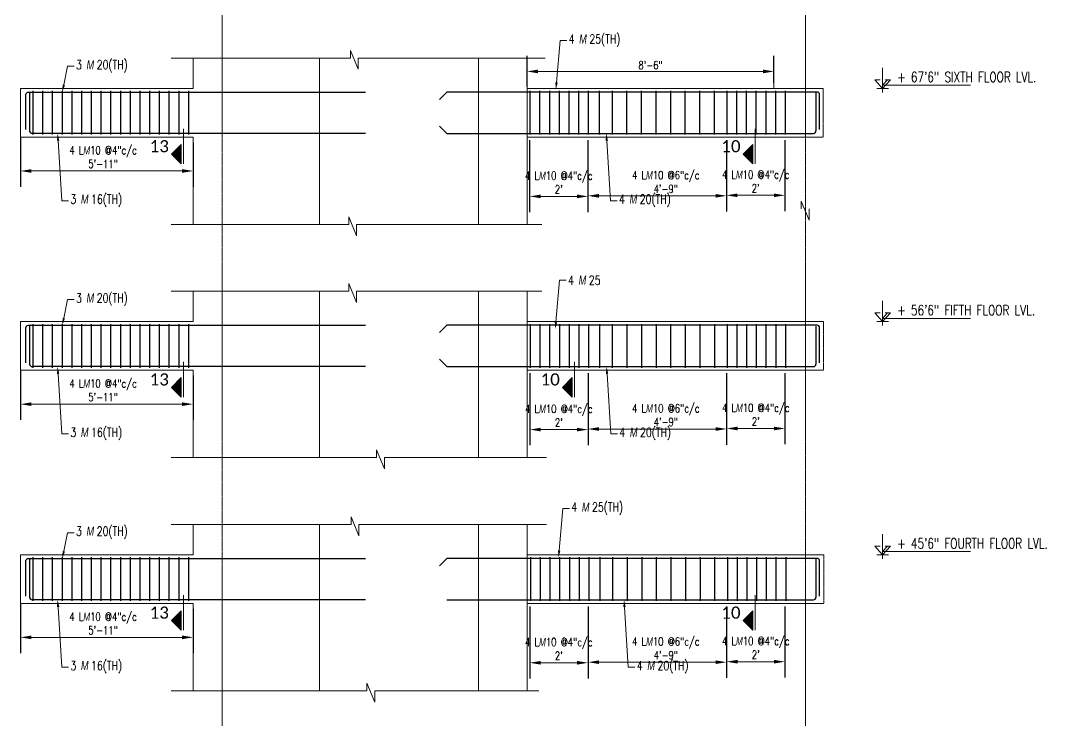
# Model space of a CAD drawing. Header units: inches. Extents: x 0 to 162649, y -36601 to -26324.
# Drawn here: x 159773.9 to 160196, y -34466.2 to -34178 of the extents above; entities that cross this region are included whole.
import ezdxf
from ezdxf import colors
from ezdxf.entities.mleader import LeaderData, LeaderLine
from ezdxf.math import Vec2, Vec3

# ---------------------------------------------------------------- set-up
doc = ezdxf.new("R2010")
doc.units = ezdxf.units.IN
doc.header["$MEASUREMENT"] = 0
doc.linetypes.add('CENTER2', pattern=[1.125, 0.75, -0.125, 0.125, -0.125])
for name, color, linetype, lineweight in [('Cen', 9, 'CENTER2', 5), ('Dim', 1, 'Continuous', 13), ('dimention', 1, 'Continuous', 13), ('hatch', 252, 'Continuous', 0), ('OL_AR_Text', 140, 'Continuous', 5), ('Rein', 3, 'Continuous', 30), ('Stirrups', 191, 'Continuous', 25), ('Tag', 6, 'Continuous', 13), ('TEXT', 7, 'Continuous', 9)]:
    doc.layers.add(name, color=color, linetype=linetype, lineweight=lineweight)
doc.styles.add('1-8 Annotative Text', font='calibri.ttf', dxfattribs={"height": 0.125})
doc.styles.add('DIM', font='simplex.shx', dxfattribs={"width": 0.75})
doc.styles.add('T', font='romans.shx', dxfattribs={"width": 0.75, "height": 3})
doc.dimstyles.get("Standard").update_dxf_attribs({"dimscale": 36, "dimtxt": 0.09375, "dimasz": 0.125, "dimexe": 0.18, "dimexo": 0.0625, "dimgap": 0.015625, "dimtad": 1, "dimdec": 0, "dimzin": 0, "dimdsep": 46, "dimlunit": 4, "dimtxsty": 'DIM', "dimcen": 0.09, "dimadec": 0, "dimazin": 0, "dimtfac": 0.75, "dimtdec": 0, "dimtmove": 0, "dimatfit": 3, "dimfxl": 1, "dimtolj": 1, "dimtzin": 0, "dimlwd": 9, "dimarcsym": 0})

# ---------------------------------------------------------------- blocks, each defined once
blk = doc.blocks.new('*D374')
at = {"layer": 'Defpoints', "color": 0, "transparency": 16777216}
for p in [(160083.87, -34198.96), (159982.29, -34207.46), (160083.87, -34205.96)]:
    blk.add_point(p, dxfattribs=at)
at = {"layer": 'dimention', "color": 0, "lineweight": -2, "transparency": 16777216}
for p, q in [((159982.29, -34205.21), (159982.29, -34192.48)), ((160083.87, -34203.71), (160083.87, -34192.48))]:
    blk.add_line(p, q, dxfattribs=at)
at = {"layer": 'dimention', "color": 0, "lineweight": 9, "transparency": 16777216}
blk.add_line((159986.79, -34198.96), (160079.37, -34198.96), dxfattribs=at)
at = {"layer": 'dimention', "color": 0, "transparency": 16777216}
for points in [[(159986.79, -34198.21), (159986.79, -34199.71), (159982.29, -34198.96)], [(160079.37, -34198.21), (160079.37, -34199.71), (160083.87, -34198.96)]]:
    blk.add_solid(points, dxfattribs=at)
at = {"layer": 'dimention', "color": 0, "transparency": 16777216, "insert": (160033.08, -34196.39), "char_height": 3.375, "attachment_point": 5, "style": 'DIM'}
blk.add_mtext('\\A1;8\'-6"', dxfattribs=at)
blk = doc.blocks.new('*D384')
at = {"layer": 'Defpoints', "color": 0, "transparency": 16777216}
for p in [(160064.33, -34224.95), (160088.33, -34224.95), (160088.33, -34249.95)]:
    blk.add_point(p, dxfattribs=at)
at = {"layer": 'dimention', "color": 0, "lineweight": -2, "transparency": 16777216}
for p, q in [((160064.33, -34227.2), (160064.33, -34256.43)), ((160088.33, -34227.2), (160088.33, -34256.43))]:
    blk.add_line(p, q, dxfattribs=at)
at = {"layer": 'dimention', "color": 0, "lineweight": 9, "transparency": 16777216}
blk.add_line((160068.83, -34249.95), (160083.83, -34249.95), dxfattribs=at)
at = {"layer": 'dimention', "color": 0, "transparency": 16777216}
for points in [[(160068.83, -34249.2), (160068.83, -34250.7), (160064.33, -34249.95)], [(160083.83, -34249.2), (160083.83, -34250.7), (160088.33, -34249.95)]]:
    blk.add_solid(points, dxfattribs=at)
at = {"layer": 'dimention', "color": 0, "transparency": 16777216, "insert": (160076.33, -34244.25), "char_height": 3.375, "attachment_point": 5, "style": 'DIM'}
blk.add_mtext('\\A1;4 L{\\A0;\\Fgothici|c0;\\W0.75;M}10 @4"c/c\\P2\'', dxfattribs=at)
blk = doc.blocks.new('*D382')
at = {"layer": 'Defpoints', "color": 0, "transparency": 16777216}
for p in [(159983.32, -34224.95), (160007.32, -34224.95), (160007.32, -34250.4)]:
    blk.add_point(p, dxfattribs=at)
at = {"layer": 'dimention', "color": 0, "lineweight": -2, "transparency": 16777216}
for p, q in [((159983.32, -34227.2), (159983.32, -34256.88)), ((160007.32, -34227.2), (160007.32, -34256.88))]:
    blk.add_line(p, q, dxfattribs=at)
at = {"layer": 'dimention', "color": 0, "lineweight": 9, "transparency": 16777216}
blk.add_line((159987.82, -34250.4), (160002.82, -34250.4), dxfattribs=at)
at = {"layer": 'dimention', "color": 0, "transparency": 16777216}
for points in [[(159987.82, -34249.65), (159987.82, -34251.15), (159983.32, -34250.4)], [(160002.82, -34249.65), (160002.82, -34251.15), (160007.32, -34250.4)]]:
    blk.add_solid(points, dxfattribs=at)
at = {"layer": 'dimention', "color": 0, "transparency": 16777216, "insert": (159995.32, -34244.69), "char_height": 3.375, "attachment_point": 5, "style": 'DIM'}
blk.add_mtext('\\A1;4 L{\\A0;\\Fgothici|c0;\\W0.75;M}10 @4"c/c\\P2\'', dxfattribs=at)
blk = doc.blocks.new('*D383')
at = {"layer": 'Defpoints', "color": 0, "transparency": 16777216}
for p in [(160007.32, -34224.95), (160064.33, -34224.95), (160064.33, -34250.16)]:
    blk.add_point(p, dxfattribs=at)
at = {"layer": 'dimention', "color": 0, "lineweight": -2, "transparency": 16777216}
for p, q in [((160007.32, -34227.2), (160007.32, -34256.64)), ((160064.33, -34227.2), (160064.33, -34256.64))]:
    blk.add_line(p, q, dxfattribs=at)
at = {"layer": 'dimention', "color": 0, "lineweight": 9, "transparency": 16777216}
blk.add_line((160011.82, -34250.16), (160059.83, -34250.16), dxfattribs=at)
at = {"layer": 'dimention', "color": 0, "transparency": 16777216}
for points in [[(160011.82, -34249.41), (160011.82, -34250.91), (160007.32, -34250.16)], [(160059.83, -34249.41), (160059.83, -34250.91), (160064.33, -34250.16)]]:
    blk.add_solid(points, dxfattribs=at)
at = {"layer": 'dimention', "color": 0, "transparency": 16777216, "insert": (160039.34, -34244.46), "char_height": 3.375, "attachment_point": 5, "style": 'DIM'}
blk.add_mtext('\\A1;4 L{\\A0;\\Fgothici|c0;M}10 @6"c/c\\P4\'-9"', dxfattribs=at)
blk = doc.blocks.new('*D387')
at = {"layer": 'Defpoints', "color": 0, "transparency": 16777216}
for p in [(160064.37, -34320.95), (160088.37, -34320.95), (160088.37, -34345.95)]:
    blk.add_point(p, dxfattribs=at)
at = {"layer": 'dimention', "color": 0, "lineweight": -2, "transparency": 16777216}
for p, q in [((160064.37, -34323.2), (160064.37, -34352.43)), ((160088.37, -34323.2), (160088.37, -34352.43))]:
    blk.add_line(p, q, dxfattribs=at)
at = {"layer": 'dimention', "color": 0, "lineweight": 9, "transparency": 16777216}
blk.add_line((160068.87, -34345.95), (160083.87, -34345.95), dxfattribs=at)
at = {"layer": 'dimention', "color": 0, "transparency": 16777216}
for points in [[(160068.87, -34345.2), (160068.87, -34346.7), (160064.37, -34345.95)], [(160083.87, -34345.2), (160083.87, -34346.7), (160088.37, -34345.95)]]:
    blk.add_solid(points, dxfattribs=at)
at = {"layer": 'dimention', "color": 0, "transparency": 16777216, "insert": (160076.37, -34340.25), "char_height": 3.375, "attachment_point": 5, "style": 'DIM'}
blk.add_mtext('\\A1;4 L{\\A0;\\Fgothici|c0;\\W0.75;M}10 @4"c/c\\P2\'', dxfattribs=at)
blk = doc.blocks.new('*D385')
at = {"layer": 'Defpoints', "color": 0, "transparency": 16777216}
for p in [(159983.35, -34320.95), (160007.35, -34320.95), (160007.35, -34346.4)]:
    blk.add_point(p, dxfattribs=at)
at = {"layer": 'dimention', "color": 0, "lineweight": -2, "transparency": 16777216}
for p, q in [((159983.35, -34323.2), (159983.35, -34352.88)), ((160007.35, -34323.2), (160007.35, -34352.88))]:
    blk.add_line(p, q, dxfattribs=at)
at = {"layer": 'dimention', "color": 0, "lineweight": 9, "transparency": 16777216}
blk.add_line((159987.85, -34346.4), (160002.85, -34346.4), dxfattribs=at)
at = {"layer": 'dimention', "color": 0, "transparency": 16777216}
for points in [[(159987.85, -34345.65), (159987.85, -34347.15), (159983.35, -34346.4)], [(160002.85, -34345.65), (160002.85, -34347.15), (160007.35, -34346.4)]]:
    blk.add_solid(points, dxfattribs=at)
at = {"layer": 'dimention', "color": 0, "transparency": 16777216, "insert": (159995.35, -34340.69), "char_height": 3.375, "attachment_point": 5, "style": 'DIM'}
blk.add_mtext('\\A1;4 L{\\A0;\\Fgothici|c0;\\W0.75;M}10 @4"c/c\\P2\'', dxfattribs=at)
blk = doc.blocks.new('*D386')
at = {"layer": 'Defpoints', "color": 0, "transparency": 16777216}
for p in [(160007.35, -34320.95), (160064.37, -34320.95), (160064.37, -34346.16)]:
    blk.add_point(p, dxfattribs=at)
at = {"layer": 'dimention', "color": 0, "lineweight": -2, "transparency": 16777216}
for p, q in [((160007.35, -34323.2), (160007.35, -34352.64)), ((160064.37, -34323.2), (160064.37, -34352.64))]:
    blk.add_line(p, q, dxfattribs=at)
at = {"layer": 'dimention', "color": 0, "lineweight": 9, "transparency": 16777216}
blk.add_line((160011.85, -34346.16), (160059.87, -34346.16), dxfattribs=at)
at = {"layer": 'dimention', "color": 0, "transparency": 16777216}
for points in [[(160011.85, -34345.41), (160011.85, -34346.91), (160007.35, -34346.16)], [(160059.87, -34345.41), (160059.87, -34346.91), (160064.37, -34346.16)]]:
    blk.add_solid(points, dxfattribs=at)
at = {"layer": 'dimention', "color": 0, "transparency": 16777216, "insert": (160039.37, -34340.46), "char_height": 3.375, "attachment_point": 5, "style": 'DIM'}
blk.add_mtext('\\A1;4 L{\\A0;\\Fgothici|c0;M}10 @6"c/c\\P4\'-9"', dxfattribs=at)
blk = doc.blocks.new('*D390')
at = {"layer": 'Defpoints', "color": 0, "transparency": 16777216}
for p in [(160064.37, -34416.95), (160088.37, -34416.95), (160088.37, -34441.95)]:
    blk.add_point(p, dxfattribs=at)
at = {"layer": 'dimention', "color": 0, "lineweight": -2, "transparency": 16777216}
for p, q in [((160064.37, -34419.2), (160064.37, -34448.43)), ((160088.37, -34419.2), (160088.37, -34448.43))]:
    blk.add_line(p, q, dxfattribs=at)
at = {"layer": 'dimention', "color": 0, "lineweight": 9, "transparency": 16777216}
blk.add_line((160068.87, -34441.95), (160083.87, -34441.95), dxfattribs=at)
at = {"layer": 'dimention', "color": 0, "transparency": 16777216}
for points in [[(160068.87, -34441.2), (160068.87, -34442.7), (160064.37, -34441.95)], [(160083.87, -34441.2), (160083.87, -34442.7), (160088.37, -34441.95)]]:
    blk.add_solid(points, dxfattribs=at)
at = {"layer": 'dimention', "color": 0, "transparency": 16777216, "insert": (160076.37, -34436.25), "char_height": 3.375, "attachment_point": 5, "style": 'DIM'}
blk.add_mtext('\\A1;4 L{\\A0;\\Fgothici|c0;\\W0.75;M}10 @4"c/c\\P2\'', dxfattribs=at)
blk = doc.blocks.new('*D388')
at = {"layer": 'Defpoints', "color": 0, "transparency": 16777216}
for p in [(159983.35, -34416.95), (160007.35, -34416.95), (160007.35, -34442.4)]:
    blk.add_point(p, dxfattribs=at)
at = {"layer": 'dimention', "color": 0, "lineweight": -2, "transparency": 16777216}
for p, q in [((159983.35, -34419.2), (159983.35, -34448.88)), ((160007.35, -34419.2), (160007.35, -34448.88))]:
    blk.add_line(p, q, dxfattribs=at)
at = {"layer": 'dimention', "color": 0, "lineweight": 9, "transparency": 16777216}
blk.add_line((159987.85, -34442.4), (160002.85, -34442.4), dxfattribs=at)
at = {"layer": 'dimention', "color": 0, "transparency": 16777216}
for points in [[(159987.85, -34441.65), (159987.85, -34443.15), (159983.35, -34442.4)], [(160002.85, -34441.65), (160002.85, -34443.15), (160007.35, -34442.4)]]:
    blk.add_solid(points, dxfattribs=at)
at = {"layer": 'dimention', "color": 0, "transparency": 16777216, "insert": (159995.35, -34436.69), "char_height": 3.375, "attachment_point": 5, "style": 'DIM'}
blk.add_mtext('\\A1;4 L{\\A0;\\Fgothici|c0;\\W0.75;M}10 @4"c/c\\P2\'', dxfattribs=at)
blk = doc.blocks.new('*D389')
at = {"layer": 'Defpoints', "color": 0, "transparency": 16777216}
for p in [(160007.35, -34416.95), (160064.37, -34416.95), (160064.37, -34442.16)]:
    blk.add_point(p, dxfattribs=at)
at = {"layer": 'dimention', "color": 0, "lineweight": -2, "transparency": 16777216}
for p, q in [((160007.35, -34419.2), (160007.35, -34448.64)), ((160064.37, -34419.2), (160064.37, -34448.64))]:
    blk.add_line(p, q, dxfattribs=at)
at = {"layer": 'dimention', "color": 0, "lineweight": 9, "transparency": 16777216}
blk.add_line((160011.85, -34442.16), (160059.87, -34442.16), dxfattribs=at)
at = {"layer": 'dimention', "color": 0, "transparency": 16777216}
for points in [[(160011.85, -34441.41), (160011.85, -34442.91), (160007.35, -34442.16)], [(160059.87, -34441.41), (160059.87, -34442.91), (160064.37, -34442.16)]]:
    blk.add_solid(points, dxfattribs=at)
at = {"layer": 'dimention', "color": 0, "transparency": 16777216, "insert": (160039.37, -34436.46), "char_height": 3.375, "attachment_point": 5, "style": 'DIM'}
blk.add_mtext('\\A1;4 L{\\A0;\\Fgothici|c0;M}10 @6"c/c\\P4\'-9"', dxfattribs=at)
blk = doc.blocks.new('*D405')
at = {"layer": 'Defpoints', "color": 0, "transparency": 16777216}
for p in [(159773.87, -34223.7), (159844.87, -34225.95), (159844.87, -34239.94)]:
    blk.add_point(p, dxfattribs=at)
at = {"layer": 'dimention', "color": 0, "lineweight": -2, "transparency": 16777216}
for p, q in [((159773.87, -34225.95), (159773.87, -34246.42)), ((159844.87, -34228.2), (159844.87, -34246.42))]:
    blk.add_line(p, q, dxfattribs=at)
at = {"layer": 'dimention', "color": 0, "lineweight": 9, "transparency": 16777216}
blk.add_line((159778.37, -34239.94), (159840.37, -34239.94), dxfattribs=at)
at = {"layer": 'dimention', "color": 0, "transparency": 16777216}
for points in [[(159778.37, -34239.19), (159778.37, -34240.69), (159773.87, -34239.94)], [(159840.37, -34239.19), (159840.37, -34240.69), (159844.87, -34239.94)]]:
    blk.add_solid(points, dxfattribs=at)
at = {"layer": 'dimention', "color": 0, "transparency": 16777216, "insert": (159807.83, -34234.23), "char_height": 3.375, "attachment_point": 5, "style": 'DIM'}
blk.add_mtext('\\A1;4 L{\\A0;\\Fgothici|c0;\\W0.75;M}10 @4"c/c\\P5\'-11"', dxfattribs=at)
blk = doc.blocks.new('*D406')
at = {"layer": 'Defpoints', "color": 0, "transparency": 16777216}
for p in [(159773.87, -34319.7), (159844.87, -34321.95), (159844.87, -34335.94)]:
    blk.add_point(p, dxfattribs=at)
at = {"layer": 'dimention', "color": 0, "lineweight": -2, "transparency": 16777216}
for p, q in [((159773.87, -34321.95), (159773.87, -34342.42)), ((159844.87, -34324.2), (159844.87, -34342.42))]:
    blk.add_line(p, q, dxfattribs=at)
at = {"layer": 'dimention', "color": 0, "lineweight": 9, "transparency": 16777216}
blk.add_line((159778.37, -34335.94), (159840.37, -34335.94), dxfattribs=at)
at = {"layer": 'dimention', "color": 0, "transparency": 16777216}
for points in [[(159778.37, -34335.19), (159778.37, -34336.69), (159773.87, -34335.94)], [(159840.37, -34335.19), (159840.37, -34336.69), (159844.87, -34335.94)]]:
    blk.add_solid(points, dxfattribs=at)
at = {"layer": 'dimention', "color": 0, "transparency": 16777216, "insert": (159807.83, -34330.23), "char_height": 3.375, "attachment_point": 5, "style": 'DIM'}
blk.add_mtext('\\A1;4 L{\\A0;\\Fgothici|c0;\\W0.75;M}10 @4"c/c\\P5\'-11"', dxfattribs=at)
blk = doc.blocks.new('*D407')
at = {"layer": 'Defpoints', "color": 0, "transparency": 16777216}
for p in [(159773.87, -34415.7), (159844.87, -34417.95), (159844.87, -34431.94)]:
    blk.add_point(p, dxfattribs=at)
at = {"layer": 'dimention', "color": 0, "lineweight": -2, "transparency": 16777216}
for p, q in [((159773.87, -34417.95), (159773.87, -34438.42)), ((159844.87, -34420.2), (159844.87, -34438.42))]:
    blk.add_line(p, q, dxfattribs=at)
at = {"layer": 'dimention', "color": 0, "lineweight": 9, "transparency": 16777216}
blk.add_line((159778.37, -34431.94), (159840.37, -34431.94), dxfattribs=at)
at = {"layer": 'dimention', "color": 0, "transparency": 16777216}
for points in [[(159778.37, -34431.19), (159778.37, -34432.69), (159773.87, -34431.94)], [(159840.37, -34431.19), (159840.37, -34432.69), (159844.87, -34431.94)]]:
    blk.add_solid(points, dxfattribs=at)
at = {"layer": 'dimention', "color": 0, "transparency": 16777216, "insert": (159807.83, -34426.23), "char_height": 3.375, "attachment_point": 5, "style": 'DIM'}
blk.add_mtext('\\A1;4 L{\\A0;\\Fgothici|c0;\\W0.75;M}10 @4"c/c\\P5\'-11"', dxfattribs=at)
blk = doc.blocks.new('LEVEL')
for p, q in [((0, 4.06), (0, -0.79)), ((0, 0), (-1.55, 1.71)), ((-1.55, 1.71), (-0.5, 1.71)), ((-1.13, 0), (1.13, 0)), ((0, 0), (1.55, 1.71)), ((0, 0.63), (0.98, 1.71)), ((0, 0.63), (17.25, 0.63)), ((1.55, 1.71), (0.5, 1.71))]:
    blk.add_line(p, q)
at = {"color": 2, "style": 'T'}
blk.add_attdef('LEV', (2.86, 1.24), '', height=2, dxfattribs=at)

msp = doc.modelspace()

# ---------------------------------------------------------------- hatches: boundary and pattern name
at = {"layer": 'Dim'}
h = msp.add_hatch(dxfattribs=at)
h.set_pattern_fill('ANSI31', color=256)
h.set_pattern_definition([(45, (2880.28941, 1669.54343), (-0.08838834765, 0.08838834765), [])])
h.paths.add_polyline_path([(159839.98, -34233.02), (159839.98, -34229.02), (159835.98, -34233.02), (159839.98, -34237.02)])
h = msp.add_hatch(dxfattribs=at)
h.set_pattern_fill('ANSI31', color=256)
h.set_pattern_definition([(45, (3115.49967, 1669.54343), (-0.08838834765, 0.08838834765), [])])
h.paths.add_polyline_path([(160075.19, -34233.02), (160075.19, -34229.02), (160071.19, -34233.02), (160075.19, -34237.02)])
h = msp.add_hatch(dxfattribs=at)
h.set_pattern_fill('ANSI31', color=256)
h.set_pattern_definition([(45, (2880.2898, 1573.54343), (-0.08838834765, 0.08838834765), [])])
h.paths.add_polyline_path([(159839.98, -34329.02), (159839.98, -34325.02), (159835.98, -34329.02), (159839.98, -34333.02)])
h = msp.add_hatch(dxfattribs=at)
h.set_pattern_fill('ANSI31', color=256)
h.set_pattern_definition([(45, (3041.13686, 1573.54698), (-0.08838834765, 0.08838834765), [])])
h.paths.add_polyline_path([(160000.83, -34329.02), (160000.83, -34325.02), (159996.83, -34329.02), (160000.83, -34333.02)])
h = msp.add_hatch(dxfattribs=at)
h.set_pattern_fill('ANSI31', color=256)
h.set_pattern_definition([(45, (2880.2902, 1477.54343), (-0.08838834765, 0.08838834765), [])])
h.paths.add_polyline_path([(159839.98, -34425.02), (159839.98, -34421.02), (159835.98, -34425.02), (159839.98, -34429.02)])
h = msp.add_hatch(dxfattribs=at)
h.set_pattern_fill('ANSI31', color=256)
h.set_pattern_definition([(45, (3115.49967, 1477.54343), (-0.08838834765, 0.08838834765), [])])
h.paths.add_polyline_path([(160075.19, -34425.02), (160075.19, -34421.02), (160071.19, -34425.02), (160075.19, -34429.02)])

# ---------------------------------------------------------------- linework, layer by layer
at = {"layer": 'Cen'}
for p, q in [((159856.87, -33986.01), (159856.87, -34814.46)), ((160096.87, -33986.01), (160096.87, -34814.46)), ((160104.13, -34205.96), (160104.16, -34225.96)), ((160104.25, -34301.96), (160104.27, -34321.96)), ((160104.36, -34397.96), (160104.39, -34417.96))]:
    msp.add_line(p, q, dxfattribs=at)
at = {"layer": 'Dim'}
for p, q in [((159840.98, -34222.52), (159840.98, -34237.02)), ((160076.19, -34222.52), (160076.19, -34237.02)), ((159835.98, -34233.02), (159839.98, -34229.02)), ((159835.98, -34233.02), (159839.98, -34237.02)), ((159839.98, -34229.02), (159839.98, -34237.02)), ((159839.98, -34237.02), (159839.98, -34233.02)), ((160071.19, -34233.02), (160075.19, -34229.02)), ((160071.19, -34233.02), (160075.19, -34237.02)), ((160075.19, -34229.02), (160075.19, -34237.02)), ((160075.19, -34237.02), (160075.19, -34233.02)), ((159840.98, -34318.52), (159840.98, -34333.02)), ((160001.83, -34318.52), (160001.83, -34333.02)), ((159835.98, -34329.02), (159839.98, -34325.02)), ((159839.98, -34325.02), (159839.98, -34333.02)), ((159996.83, -34329.02), (160000.83, -34325.02)), ((160000.83, -34325.02), (160000.83, -34333.02)), ((159835.98, -34329.02), (159839.98, -34333.02)), ((159839.98, -34333.02), (159839.98, -34329.02)), ((159996.83, -34329.02), (160000.83, -34333.02)), ((160000.83, -34333.02), (160000.83, -34329.02)), ((159840.98, -34414.52), (159840.98, -34429.02)), ((160076.19, -34414.52), (160076.19, -34429.02)), ((159835.98, -34425.02), (159839.98, -34421.02)), ((159839.98, -34421.02), (159839.98, -34429.02)), ((160071.19, -34425.02), (160075.19, -34421.02)), ((160075.19, -34421.02), (160075.19, -34429.02)), ((159835.98, -34425.02), (159839.98, -34429.02)), ((159839.98, -34429.02), (159839.98, -34425.02)), ((160071.19, -34425.02), (160075.19, -34429.02)), ((160075.19, -34429.02), (160075.19, -34425.02))]:
    msp.add_line(p, q, dxfattribs=at)
at = {"layer": 'hatch'}
for p, q in [((159909.62, -34193.46), (159909.62, -34190.29)), ((159909.62, -34190.29), (159912.81, -34198.09)), ((159835.87, -34193.46), (159909.62, -34193.46)), ((159844.87, -34193.46), (159844.87, -34205.96)), ((159896.87, -34193.46), (159896.87, -34261.96)), ((159912.81, -34198.09), (159912.81, -34193.46)), ((159912.81, -34193.46), (159989.75, -34193.46)), ((159962.29, -34193.46), (159962.29, -34261.96)), ((159982.29, -34193.46), (159982.29, -34261.96)), ((160083.87, -34193.46), (160083.87, -34205.96)), ((159773.87, -34205.96), (159844.87, -34205.96)), ((159773.87, -34205.96), (159773.87, -34225.95)), ((159982.29, -34205.96), (160104.13, -34205.96)), ((159844.87, -34225.95), (159773.87, -34225.95)), ((159844.87, -34225.95), (159844.87, -34261.96)), ((159982.29, -34225.96), (160104.16, -34225.96)), ((160095.1, -34255.56), (160095.1, -34252.39)), ((160095.1, -34252.39), (160098.29, -34260.19)), ((160098.29, -34260.19), (160098.29, -34255.56)), ((159835.87, -34261.96), (159908.92, -34261.96)), ((159908.92, -34261.96), (159908.92, -34258.79)), ((159908.92, -34258.79), (159912.11, -34266.59)), ((159912.11, -34266.59), (159912.11, -34261.96)), ((159912.11, -34261.96), (159988.35, -34261.96)), ((159908.92, -34289.46), (159908.92, -34286.29)), ((159908.92, -34286.29), (159912.11, -34294.09)), ((159835.87, -34289.46), (159908.92, -34289.46)), ((159844.87, -34289.46), (159844.87, -34301.96)), ((159896.87, -34289.46), (159896.87, -34357.96)), ((159912.11, -34294.09), (159912.11, -34289.46)), ((159912.11, -34289.46), (159988.35, -34289.46)), ((159962.29, -34289.46), (159962.29, -34357.96)), ((159982.29, -34289.46), (159982.29, -34357.96)), ((159773.87, -34301.96), (159844.87, -34301.96)), ((159773.87, -34301.96), (159773.87, -34321.95)), ((159982.29, -34301.96), (160104.25, -34301.96)), ((159844.87, -34321.95), (159773.87, -34321.95)), ((159844.87, -34321.95), (159844.87, -34357.96)), ((159982.29, -34321.96), (160104.27, -34321.96)), ((159920.38, -34357.96), (159920.38, -34354.79)), ((159920.38, -34354.79), (159923.57, -34362.59)), ((159835.87, -34357.96), (159920.38, -34357.96)), ((159923.57, -34362.59), (159923.57, -34357.96)), ((159923.57, -34357.96), (159990.22, -34357.96)), ((159909.86, -34385.46), (159909.86, -34382.29)), ((159909.86, -34382.29), (159913.04, -34390.09)), ((159835.87, -34385.46), (159909.86, -34385.46)), ((159844.87, -34385.46), (159844.87, -34397.96)), ((159896.87, -34385.46), (159896.87, -34453.96)), ((159913.04, -34390.09), (159913.04, -34385.46)), ((159913.04, -34385.46), (159990.22, -34385.46)), ((159962.29, -34385.46), (159962.29, -34453.96)), ((159982.29, -34385.46), (159982.29, -34453.96)), ((159773.87, -34397.96), (159844.87, -34397.96)), ((159773.87, -34397.96), (159773.87, -34417.95)), ((159982.29, -34397.96), (160104.36, -34397.96)), ((159844.87, -34417.95), (159773.87, -34417.95)), ((159844.87, -34417.95), (159844.87, -34453.96)), ((159982.29, -34417.96), (160104.39, -34417.96)), ((159916.41, -34453.96), (159916.41, -34450.79)), ((159916.41, -34450.79), (159919.6, -34458.59)), ((159835.87, -34453.96), (159916.41, -34453.96)), ((159919.6, -34458.59), (159919.6, -34453.96)), ((159919.6, -34453.96), (159987.09, -34453.96))]:
    msp.add_line(p, q, dxfattribs=at)
at = {"layer": 'Rein'}
for p, q in [((159777.62, -34207.76), (159777.62, -34223.46)), ((159946.29, -34210.46), (159949.29, -34207.46)), ((160101.15, -34207.76), (160101.15, -34223.46)), ((159946.29, -34221.46), (159949.29, -34224.46)), ((159777.62, -34303.76), (159777.62, -34319.46)), ((159946.29, -34306.46), (159949.29, -34303.46)), ((160101.15, -34303.76), (160101.15, -34319.46)), ((159946.29, -34317.46), (159949.29, -34320.46)), ((159777.62, -34399.76), (159777.62, -34415.46)), ((159946.29, -34402.46), (159949.29, -34399.46)), ((160101.11, -34399.76), (160101.11, -34415.46))]:
    msp.add_line(p, q, dxfattribs=at)
for points in [[(159776.12, -34222.92), (159776.12, -34208.46, -0.414214), (159777.12, -34207.46), (159915.87, -34207.46)], [(160102.61, -34222.92), (160102.61, -34208.46, 0.414214), (160101.61, -34207.46), (159949.25, -34207.45)], [(159776.12, -34318.92), (159776.12, -34304.46, -0.414214), (159777.12, -34303.46), (159915.87, -34303.46)], [(160102.65, -34318.92), (160102.65, -34304.46, 0.414214), (160101.65, -34303.46), (159949.29, -34303.45)], [(159776.12, -34414.92), (159776.12, -34400.46, -0.414214), (159777.12, -34399.46), (159915.87, -34399.46)], [(160102.65, -34414.92), (160102.65, -34400.46, 0.414214), (160101.65, -34399.46), (159949.29, -34399.45)]]:
    msp.add_lwpolyline(points, format="xyb", dxfattribs=at)
for points in [[(159915.87, -34224.46), (159778.62, -34224.46)], [(159949.25, -34224.45), (160100.11, -34224.46)], [(159915.87, -34320.46), (159778.62, -34320.46)], [(159949.29, -34320.45), (160100.15, -34320.46)], [(159915.87, -34416.46), (159778.62, -34416.46)], [(159949.29, -34416.45), (160100.15, -34416.46)]]:
    msp.add_lwpolyline(points, dxfattribs=at)
for centre, start, end in [((159778.62, -34223.46), 179.9975, 269.9975), ((160100.15, -34223.46), 270, 0), ((159778.62, -34319.46), 179.9975, 269.9975), ((160100.15, -34319.46), 270, 0), ((159778.62, -34415.46), 179.9975, 269.9975), ((160100.11, -34415.46), 270, 0)]:
    msp.add_arc(centre, 1, start, end, dxfattribs=at)
at = {"layer": 'Stirrups'}
for p, q in [((159779.08, -34224.95), (159779.08, -34206.95)), ((159783.08, -34224.95), (159783.08, -34206.95)), ((159787.08, -34224.95), (159787.08, -34206.95)), ((159791.08, -34224.95), (159791.08, -34206.95)), ((159795.08, -34224.95), (159795.08, -34206.95)), ((159799.08, -34224.95), (159799.08, -34206.95)), ((159803.08, -34224.95), (159803.08, -34206.95)), ((159807.08, -34224.95), (159807.08, -34206.95)), ((159811.08, -34224.95), (159811.08, -34206.95)), ((159815.08, -34224.95), (159815.08, -34206.95)), ((159819.08, -34224.95), (159819.08, -34206.95)), ((159823.08, -34224.95), (159823.08, -34206.95)), ((159827.08, -34224.95), (159827.08, -34206.95)), ((159831.08, -34224.95), (159831.08, -34206.95)), ((159835.08, -34224.95), (159835.08, -34206.95)), ((159839.08, -34224.95), (159839.08, -34206.95)), ((159843.08, -34224.95), (159843.08, -34206.95)), ((159983.58, -34224.95), (159983.58, -34206.95)), ((159987.58, -34224.95), (159987.58, -34206.95)), ((159991.58, -34224.95), (159991.58, -34206.95)), ((159995.58, -34224.95), (159995.58, -34206.95)), ((159999.58, -34224.95), (159999.58, -34206.95)), ((160003.58, -34224.95), (160003.58, -34206.95)), ((160007.58, -34224.95), (160007.58, -34206.95)), ((160012.1, -34224.95), (160012.1, -34206.95)), ((160017.36, -34224.95), (160017.36, -34206.95)), ((160023.36, -34224.95), (160023.36, -34206.95)), ((160029.36, -34224.95), (160029.36, -34206.95)), ((160035.36, -34224.95), (160035.36, -34206.95)), ((160041.36, -34224.95), (160041.36, -34206.95)), ((160047.36, -34224.95), (160047.36, -34206.95)), ((160053.36, -34224.95), (160053.36, -34206.95)), ((160059.36, -34224.95), (160059.36, -34206.95)), ((160064.6, -34224.95), (160064.6, -34206.95)), ((160068.6, -34224.95), (160068.6, -34206.95)), ((160072.6, -34224.95), (160072.6, -34206.95)), ((160076.6, -34224.95), (160076.6, -34206.95)), ((160080.6, -34224.95), (160080.6, -34206.95)), ((160084.6, -34224.95), (160084.6, -34206.95)), ((160088.6, -34224.95), (160088.6, -34206.95)), ((159779.08, -34320.95), (159779.08, -34302.95)), ((159783.08, -34320.95), (159783.08, -34302.95)), ((159787.08, -34320.95), (159787.08, -34302.95)), ((159791.08, -34320.95), (159791.08, -34302.95)), ((159795.08, -34320.95), (159795.08, -34302.95)), ((159799.08, -34320.95), (159799.08, -34302.95)), ((159803.08, -34320.95), (159803.08, -34302.95)), ((159807.08, -34320.95), (159807.08, -34302.95)), ((159811.08, -34320.95), (159811.08, -34302.95)), ((159815.08, -34320.95), (159815.08, -34302.95)), ((159819.08, -34320.95), (159819.08, -34302.95)), ((159823.08, -34320.95), (159823.08, -34302.95)), ((159827.08, -34320.95), (159827.08, -34302.95)), ((159831.08, -34320.95), (159831.08, -34302.95)), ((159835.08, -34320.95), (159835.08, -34302.95)), ((159839.08, -34320.95), (159839.08, -34302.95)), ((159843.08, -34320.95), (159843.08, -34302.95)), ((159983.7, -34320.95), (159983.7, -34302.95)), ((159987.7, -34320.95), (159987.7, -34302.95)), ((159991.7, -34320.95), (159991.7, -34302.95)), ((159995.7, -34320.95), (159995.7, -34302.95)), ((159999.7, -34320.95), (159999.7, -34302.95)), ((160003.7, -34320.95), (160003.7, -34302.95)), ((160007.7, -34320.95), (160007.7, -34302.95)), ((160012.21, -34320.95), (160012.21, -34302.95)), ((160017.47, -34320.95), (160017.47, -34302.95)), ((160023.47, -34320.95), (160023.47, -34302.95)), ((160029.47, -34320.95), (160029.47, -34302.95)), ((160035.47, -34320.95), (160035.47, -34302.95)), ((160041.47, -34320.95), (160041.47, -34302.95)), ((160047.47, -34320.95), (160047.47, -34302.95)), ((160053.47, -34320.95), (160053.47, -34302.95)), ((160059.47, -34320.95), (160059.47, -34302.95)), ((160064.71, -34320.95), (160064.71, -34302.95)), ((160068.71, -34320.95), (160068.71, -34302.95)), ((160072.71, -34320.95), (160072.71, -34302.95)), ((160076.71, -34320.95), (160076.71, -34302.95)), ((160080.71, -34320.95), (160080.71, -34302.95)), ((160084.71, -34320.95), (160084.71, -34302.95)), ((160088.71, -34320.95), (160088.71, -34302.95)), ((159779.08, -34416.95), (159779.08, -34398.95)), ((159783.08, -34416.95), (159783.08, -34398.95)), ((159787.08, -34416.95), (159787.08, -34398.95)), ((159791.08, -34416.95), (159791.08, -34398.95)), ((159795.08, -34416.95), (159795.08, -34398.95)), ((159799.08, -34416.95), (159799.08, -34398.95)), ((159803.08, -34416.95), (159803.08, -34398.95)), ((159807.08, -34416.95), (159807.08, -34398.95)), ((159811.08, -34416.95), (159811.08, -34398.95)), ((159815.08, -34416.95), (159815.08, -34398.95)), ((159819.08, -34416.95), (159819.08, -34398.95)), ((159823.08, -34416.95), (159823.08, -34398.95)), ((159827.08, -34416.95), (159827.08, -34398.95)), ((159831.08, -34416.95), (159831.08, -34398.95)), ((159835.08, -34416.95), (159835.08, -34398.95)), ((159839.08, -34416.95), (159839.08, -34398.95)), ((159843.08, -34416.95), (159843.08, -34398.95)), ((159983.81, -34416.95), (159983.81, -34398.95)), ((159987.81, -34416.95), (159987.81, -34398.95)), ((159991.81, -34416.95), (159991.81, -34398.95)), ((159995.81, -34416.95), (159995.81, -34398.95)), ((159999.81, -34416.95), (159999.81, -34398.95)), ((160003.81, -34416.95), (160003.81, -34398.95)), ((160007.81, -34416.95), (160007.81, -34398.95)), ((160012.33, -34416.95), (160012.33, -34398.95)), ((160017.59, -34416.95), (160017.59, -34398.95)), ((160023.59, -34416.95), (160023.59, -34398.95)), ((160029.59, -34416.95), (160029.59, -34398.95)), ((160035.59, -34416.95), (160035.59, -34398.95)), ((160041.59, -34416.95), (160041.59, -34398.95)), ((160047.59, -34416.95), (160047.59, -34398.95)), ((160053.59, -34416.95), (160053.59, -34398.95)), ((160059.59, -34416.95), (160059.59, -34398.95)), ((160064.83, -34416.95), (160064.83, -34398.95)), ((160068.83, -34416.95), (160068.83, -34398.95)), ((160072.83, -34416.95), (160072.83, -34398.95)), ((160076.83, -34416.95), (160076.83, -34398.95)), ((160080.83, -34416.95), (160080.83, -34398.95)), ((160084.83, -34416.95), (160084.83, -34398.95)), ((160088.83, -34416.95), (160088.83, -34398.95))]:
    msp.add_line(p, q, dxfattribs=at)

# ---------------------------------------------------------------- block references
at = {"layer": 'Tag'}
ref = msp.add_blockref('LEVEL', (160128.55, -34205.96), dxfattribs=dict(at, xscale=2.1, yscale=2.1, zscale=2.1))
ref.add_attrib('LEV', '+ 67\'6" SIXTH FLOOR LVL.', (160134.55, -34203.35), dxfattribs={"layer": '0', "color": 2, "height": 4.2, "style": 'T', "width": 0.75})
ref = msp.add_blockref('LEVEL', (160128.55, -34301.96), dxfattribs=dict(at, xscale=2.1, yscale=2.1, zscale=2.1))
ref.add_attrib('LEV', '+ 56\'6" FIFTH FLOOR LVL.', (160134.55, -34299.35), dxfattribs={"layer": '0', "color": 2, "height": 4.2, "style": 'T', "width": 0.75})
ref = msp.add_blockref('LEVEL', (160128.55, -34397.96), dxfattribs=dict(at, xscale=2.1, yscale=2.1, zscale=2.1))
ref.add_attrib('LEV', '+ 45\'6" FOURTH FLOOR LVL.', (160134.55, -34395.35), dxfattribs={"layer": '0', "color": 2, "height": 4.2, "style": 'T', "width": 0.75})

# ---------------------------------------------------------------- texts
at = {"layer": 'OL_AR_Text', "char_height": 5, "width": 3.8192065e-317, "attachment_point": 1, "style": '1-8 Annotative Text'}
for s, insert in [('13', (159827.01, -34227.25)), ('10', (160062.22, -34227.25)), ('13', (159827.01, -34323.25)), ('10', (159987.85, -34323.24)), ('13', (159827.01, -34419.25)), ('10', (160062.22, -34419.25))]:
    msp.add_mtext(s, dxfattribs=dict(at, insert=insert))

# ---------------------------------------------------------------- dimensions: what is measured, and where the dimension line sits
at = {"layer": 'dimention'}
dim = msp.add_linear_dim(base=(160083.87, -34198.96), p1=(159982.29, -34207.46), p2=(160083.87, -34205.96), dimstyle='Standard', dxfattribs=at)
dim.commit()
dim.dimension.update_dxf_attribs({"geometry": '*D374', "text_midpoint": (160033.08, -34196.39)})
for base, p1, p2, text, picture, middle in [((159844.87, -34239.94), (159773.87, -34223.7), (159844.87, -34225.95), '4 L{\\A0;\\Fgothici|c0;\\W0.75;M}10 @4"c/c\\P<>', '*D405', (159807.83, -34239.94)), ((160007.32, -34250.4), (159983.32, -34224.95), (160007.32, -34224.95), '4 L{\\A0;\\Fgothici|c0;\\W0.75;M}10 @4"c/c\\P<>', '*D382', (159995.32, -34250.4)), ((160064.33, -34250.16), (160007.32, -34224.95), (160064.33, -34224.95), '4 L{\\A0;\\Fgothici|c0;M}10 @6"c/c\\P<>', '*D383', (160039.34, -34250.16)), ((160088.33, -34249.95), (160064.33, -34224.95), (160088.33, -34224.95), '4 L{\\A0;\\Fgothici|c0;\\W0.75;M}10 @4"c/c\\P<>', '*D384', (160076.33, -34249.95)), ((159844.87, -34335.94), (159773.87, -34319.7), (159844.87, -34321.95), '4 L{\\A0;\\Fgothici|c0;\\W0.75;M}10 @4"c/c\\P<>', '*D406', (159807.83, -34335.94)), ((160007.35, -34346.4), (159983.35, -34320.95), (160007.35, -34320.95), '4 L{\\A0;\\Fgothici|c0;\\W0.75;M}10 @4"c/c\\P<>', '*D385', (159995.35, -34346.4)), ((160064.37, -34346.16), (160007.35, -34320.95), (160064.37, -34320.95), '4 L{\\A0;\\Fgothici|c0;M}10 @6"c/c\\P<>', '*D386', (160039.37, -34346.16)), ((160088.37, -34345.95), (160064.37, -34320.95), (160088.37, -34320.95), '4 L{\\A0;\\Fgothici|c0;\\W0.75;M}10 @4"c/c\\P<>', '*D387', (160076.37, -34345.95)), ((159844.87, -34431.94), (159773.87, -34415.7), (159844.87, -34417.95), '4 L{\\A0;\\Fgothici|c0;\\W0.75;M}10 @4"c/c\\P<>', '*D407', (159807.83, -34431.94)), ((160007.35, -34442.4), (159983.35, -34416.95), (160007.35, -34416.95), '4 L{\\A0;\\Fgothici|c0;\\W0.75;M}10 @4"c/c\\P<>', '*D388', (159995.35, -34442.4)), ((160064.37, -34442.16), (160007.35, -34416.95), (160064.37, -34416.95), '4 L{\\A0;\\Fgothici|c0;M}10 @6"c/c\\P<>', '*D389', (160039.37, -34442.16)), ((160088.37, -34441.95), (160064.37, -34416.95), (160088.37, -34416.95), '4 L{\\A0;\\Fgothici|c0;\\W0.75;M}10 @4"c/c\\P<>', '*D390', (160076.37, -34441.95))]:
    dim = msp.add_linear_dim(base=base, p1=p1, p2=p2, text=text, dimstyle='Standard', dxfattribs=at)
    dim.commit()
    dim.dimension.update_dxf_attribs({"geometry": picture, "text_midpoint": middle, "dimtype": 160})

# ---------------------------------------------------------------- leaders
at = {"layer": 'TEXT'}
ml = msp.add_multileader_mtext('Standard', dxfattribs=at)
ml.set_content('4 {\\Fgothici|c0;M }25(TH)   ', color=256, style='DIM')
ml.set_leader_properties(color=1, linetype='ByLayer', lineweight=9)
ml.build(insert=Vec2(0, 0))
ml.multileader.update_dxf_attribs({"text_right_attachment_type": 2, "dogleg_length": 0.25, "arrow_head_size": 3, "scale": 32})
ctx = ml.context
ctx.base_point, ctx.scale, ctx.char_height, ctx.arrow_head_size, ctx.landing_gap_size, ctx.plane_origin = Vec3(159998.64, -34186.24), 32, 3.75, 3, 0.75, Vec3(160018.96, -34205.54)
ctx.right_attachment = 2
notes = []
notes.append((ctx, [(0, (1, 1, 0), (159995.83, -34186.24), (1, 0), 2.81, [(0, [(159994.14, -34206.45)], 0, [])])]))
ctx.mtext.insert, ctx.mtext.flow_direction = Vec3(159999.39, -34183.74), 5
ml = msp.add_multileader_mtext('Standard', dxfattribs=at)
ml.set_content('3 {\\Fgothici|c0;M }20(TH)   ', color=256, style='DIM')
ml.set_leader_properties(color=1, linetype='ByLayer', lineweight=9)
ml.build(insert=Vec2(0, 0))
ml.multileader.update_dxf_attribs({"text_right_attachment_type": 2, "dogleg_length": 0.25, "arrow_head_size": 3, "scale": 32})
ctx = ml.context
ctx.base_point, ctx.scale, ctx.char_height, ctx.arrow_head_size, ctx.landing_gap_size, ctx.plane_origin = Vec3(159795.95, -34196.84), 32, 3.75, 3, 0.75, Vec3(159816.27, -34216.14)
ctx.right_attachment = 2
notes.append((ctx, [(0, (1, 1, 0), (159793.14, -34196.84), (1, 0), 2.81, [(0, [(159791.08, -34207.46)], 0, [])])]))
ctx.mtext.insert, ctx.mtext.flow_direction = Vec3(159796.7, -34194.34), 5
ml = msp.add_multileader_mtext('Standard', dxfattribs=at)
ml.set_content('3 {\\Fgothici|c0;M }16(TH)   ', color=256, style='DIM')
ml.set_leader_properties(color=1, linetype='ByLayer', lineweight=9)
ml.build(insert=Vec2(0, 0))
ml.multileader.update_dxf_attribs({"text_right_attachment_type": 2, "dogleg_length": 0.25, "arrow_head_size": 3, "scale": 32})
ctx = ml.context
ctx.base_point, ctx.scale, ctx.char_height, ctx.arrow_head_size, ctx.landing_gap_size, ctx.plane_origin = Vec3(159793.64, -34252.17), 32, 3.75, 3, 0.75, Vec3(159813.96, -34271.47)
ctx.right_attachment = 2
notes.append((ctx, [(0, (1, 1, 0), (159790.83, -34252.17), (1, 0), 2.81, [(0, [(159789.14, -34224.46)], 0, [])])]))
ctx.mtext.insert, ctx.mtext.flow_direction = Vec3(159794.39, -34249.67), 5
ml = msp.add_multileader_mtext('Standard', dxfattribs=at)
ml.set_content('4 {\\Fgothici|c0;M }20(TH)   ', color=256, style='DIM')
ml.set_leader_properties(color=1, linetype='ByLayer', lineweight=9)
ml.build(insert=Vec2(0, 0))
ml.multileader.update_dxf_attribs({"text_right_attachment_type": 2, "dogleg_length": 0.25, "arrow_head_size": 3, "scale": 32})
ctx = ml.context
ctx.base_point, ctx.scale, ctx.char_height, ctx.arrow_head_size, ctx.landing_gap_size, ctx.plane_origin = Vec3(160019.38, -34252.17), 32, 3.75, 3, 0.75, Vec3(160039.71, -34271.47)
ctx.right_attachment = 2
notes.append((ctx, [(0, (1, 1, 0), (160016.57, -34252.17), (1, 0), 2.81, [(0, [(160014.88, -34224.46)], 0, [])])]))
ctx.mtext.insert, ctx.mtext.flow_direction = Vec3(160020.13, -34249.67), 5
ml = msp.add_multileader_mtext('Standard', dxfattribs=at)
ml.set_content('4 {\\Fgothici|c0;M }25   ', color=256, style='DIM')
ml.set_leader_properties(color=1, linetype='ByLayer', lineweight=9)
ml.build(insert=Vec2(0, 0))
ml.multileader.update_dxf_attribs({"text_right_attachment_type": 2, "dogleg_length": 0.25, "arrow_head_size": 3, "scale": 32})
ctx = ml.context
ctx.base_point, ctx.scale, ctx.char_height, ctx.arrow_head_size, ctx.landing_gap_size, ctx.plane_origin = Vec3(159998.41, -34284.93), 32, 3.75, 3, 0.75, Vec3(160018.74, -34304.23)
ctx.right_attachment = 2
notes.append((ctx, [(0, (1, 1, 0), (159995.6, -34284.93), (1, 0), 2.81, [(0, [(159993.91, -34305.14)], 0, [])])]))
ctx.mtext.insert, ctx.mtext.flow_direction = Vec3(159999.16, -34283.05), 5
ml = msp.add_multileader_mtext('Standard', dxfattribs=at)
ml.set_content('3 {\\Fgothici|c0;M }20(TH)   ', color=256, style='DIM')
ml.set_leader_properties(color=1, linetype='ByLayer', lineweight=9)
ml.build(insert=Vec2(0, 0))
ml.multileader.update_dxf_attribs({"text_right_attachment_type": 2, "dogleg_length": 0.25, "arrow_head_size": 3, "scale": 32})
ctx = ml.context
ctx.base_point, ctx.scale, ctx.char_height, ctx.arrow_head_size, ctx.landing_gap_size, ctx.plane_origin = Vec3(159795.95, -34292.84), 32, 3.75, 3, 0.75, Vec3(159816.27, -34312.14)
ctx.right_attachment = 2
notes.append((ctx, [(0, (1, 1, 0), (159793.14, -34292.84), (1, 0), 2.81, [(0, [(159791.08, -34303.46)], 0, [])])]))
ctx.mtext.insert, ctx.mtext.flow_direction = Vec3(159796.7, -34290.34), 5
ml = msp.add_multileader_mtext('Standard', dxfattribs=at)
ml.set_content('3 {\\Fgothici|c0;M }16(TH)   ', color=256, style='DIM')
ml.set_leader_properties(color=1, linetype='ByLayer', lineweight=9)
ml.build(insert=Vec2(0, 0))
ml.multileader.update_dxf_attribs({"text_right_attachment_type": 2, "dogleg_length": 0.25, "arrow_head_size": 3, "scale": 32})
ctx = ml.context
ctx.base_point, ctx.scale, ctx.char_height, ctx.arrow_head_size, ctx.landing_gap_size, ctx.plane_origin = Vec3(159793.64, -34348.17), 32, 3.75, 3, 0.75, Vec3(159813.96, -34367.47)
ctx.right_attachment = 2
notes.append((ctx, [(0, (1, 1, 0), (159790.83, -34348.17), (1, 0), 2.81, [(0, [(159789.14, -34320.46)], 0, [])])]))
ctx.mtext.insert, ctx.mtext.flow_direction = Vec3(159794.39, -34345.67), 5
ml = msp.add_multileader_mtext('Standard', dxfattribs=at)
ml.set_content('4 {\\Fgothici|c0;M }20(TH)   ', color=256, style='DIM')
ml.set_leader_properties(color=1, linetype='ByLayer', lineweight=9)
ml.build(insert=Vec2(0, 0))
ml.multileader.update_dxf_attribs({"text_right_attachment_type": 2, "dogleg_length": 0.25, "arrow_head_size": 3, "scale": 32})
ctx = ml.context
ctx.base_point, ctx.scale, ctx.char_height, ctx.arrow_head_size, ctx.landing_gap_size, ctx.plane_origin = Vec3(160019.5, -34348.17), 32, 3.75, 3, 0.75, Vec3(160039.83, -34367.47)
ctx.right_attachment = 2
notes.append((ctx, [(0, (1, 1, 0), (160016.69, -34348.17), (1, 0), 2.81, [(0, [(160015, -34320.46)], 0, [])])]))
ctx.mtext.insert, ctx.mtext.flow_direction = Vec3(160020.25, -34345.67), 5
ml = msp.add_multileader_mtext('Standard', dxfattribs=at)
ml.set_content('4 {\\Fgothici|c0;M }25(TH)   ', color=256, style='DIM')
ml.set_leader_properties(color=1, linetype='ByLayer', lineweight=9)
ml.build(insert=Vec2(0, 0))
ml.multileader.update_dxf_attribs({"text_right_attachment_type": 2, "dogleg_length": 0.25, "arrow_head_size": 3, "scale": 32})
ctx = ml.context
ctx.base_point, ctx.scale, ctx.char_height, ctx.arrow_head_size, ctx.landing_gap_size, ctx.plane_origin = Vec3(159999.74, -34378.94), 32, 3.75, 3, 0.75, Vec3(160020.06, -34398.24)
ctx.right_attachment = 2
notes.append((ctx, [(0, (1, 1, 0), (159996.93, -34378.94), (1, 0), 2.81, [(0, [(159995.24, -34399.15)], 0, [])])]))
ctx.mtext.insert, ctx.mtext.flow_direction = Vec3(160000.49, -34376.44), 5
ml = msp.add_multileader_mtext('Standard', dxfattribs=at)
ml.set_content('3 {\\Fgothici|c0;M }20(TH)   ', color=256, style='DIM')
ml.set_leader_properties(color=1, linetype='ByLayer', lineweight=9)
ml.build(insert=Vec2(0, 0))
ml.multileader.update_dxf_attribs({"text_right_attachment_type": 2, "dogleg_length": 0.25, "arrow_head_size": 3, "scale": 32})
ctx = ml.context
ctx.base_point, ctx.scale, ctx.char_height, ctx.arrow_head_size, ctx.landing_gap_size, ctx.plane_origin = Vec3(159795.95, -34388.84), 32, 3.75, 3, 0.75, Vec3(159816.27, -34408.14)
ctx.right_attachment = 2
notes.append((ctx, [(0, (1, 1, 0), (159793.14, -34388.84), (1, 0), 2.81, [(0, [(159791.08, -34399.46)], 0, [])])]))
ctx.mtext.insert, ctx.mtext.flow_direction = Vec3(159796.7, -34386.34), 5
ml = msp.add_multileader_mtext('Standard', dxfattribs=at)
ml.set_content('3 {\\Fgothici|c0;M }16(TH)   ', color=256, style='DIM')
ml.set_leader_properties(color=1, linetype='ByLayer', lineweight=9)
ml.build(insert=Vec2(0, 0))
ml.multileader.update_dxf_attribs({"text_right_attachment_type": 2, "dogleg_length": 0.25, "arrow_head_size": 3, "scale": 32})
ctx = ml.context
ctx.base_point, ctx.scale, ctx.char_height, ctx.arrow_head_size, ctx.landing_gap_size, ctx.plane_origin = Vec3(159793.64, -34444.17), 32, 3.75, 3, 0.75, Vec3(159813.96, -34463.47)
ctx.right_attachment = 2
notes.append((ctx, [(0, (1, 1, 0), (159790.83, -34444.17), (1, 0), 2.81, [(0, [(159789.14, -34416.46)], 0, [])])]))
ctx.mtext.insert, ctx.mtext.flow_direction = Vec3(159794.39, -34441.67), 5
ml = msp.add_multileader_mtext('Standard', dxfattribs=at)
ml.set_content('4 {\\Fgothici|c0;M }20(TH)   ', color=256, style='DIM')
ml.set_leader_properties(color=1, linetype='ByLayer', lineweight=9)
ml.build(insert=Vec2(0, 0))
ml.multileader.update_dxf_attribs({"text_right_attachment_type": 2, "dogleg_length": 0.25, "arrow_head_size": 3, "scale": 32})
ctx = ml.context
ctx.base_point, ctx.scale, ctx.char_height, ctx.arrow_head_size, ctx.landing_gap_size, ctx.plane_origin = Vec3(160026.67, -34444.17), 32, 3.75, 3, 0.75, Vec3(160046.99, -34463.47)
ctx.right_attachment = 2
notes.append((ctx, [(0, (1, 1, 0), (160023.86, -34444.17), (1, 0), 2.81, [(0, [(160022.17, -34416.46)], 0, [])])]))
ctx.mtext.insert, ctx.mtext.flow_direction = Vec3(160027.42, -34441.67), 5
for ctx, leaders in notes:
    for number, flags, end, landing, length, lines in leaders:
        leader = LeaderData()
        leader.index, (leader.has_last_leader_line, leader.has_dogleg_vector, leader.attachment_direction) = number, flags
        leader.last_leader_point, leader.dogleg_vector, leader.dogleg_length = Vec3(end), Vec3(landing), length
        for number, points, colour, breaks in lines:
            line = LeaderLine()
            line.index, line.vertices, line.color, line.breaks = number, Vec3.list(points), colors.encode_raw_color(colour), breaks
            leader.lines.append(line)
        ctx.leaders.append(leader)

doc.saveas('drawing.dxf')
